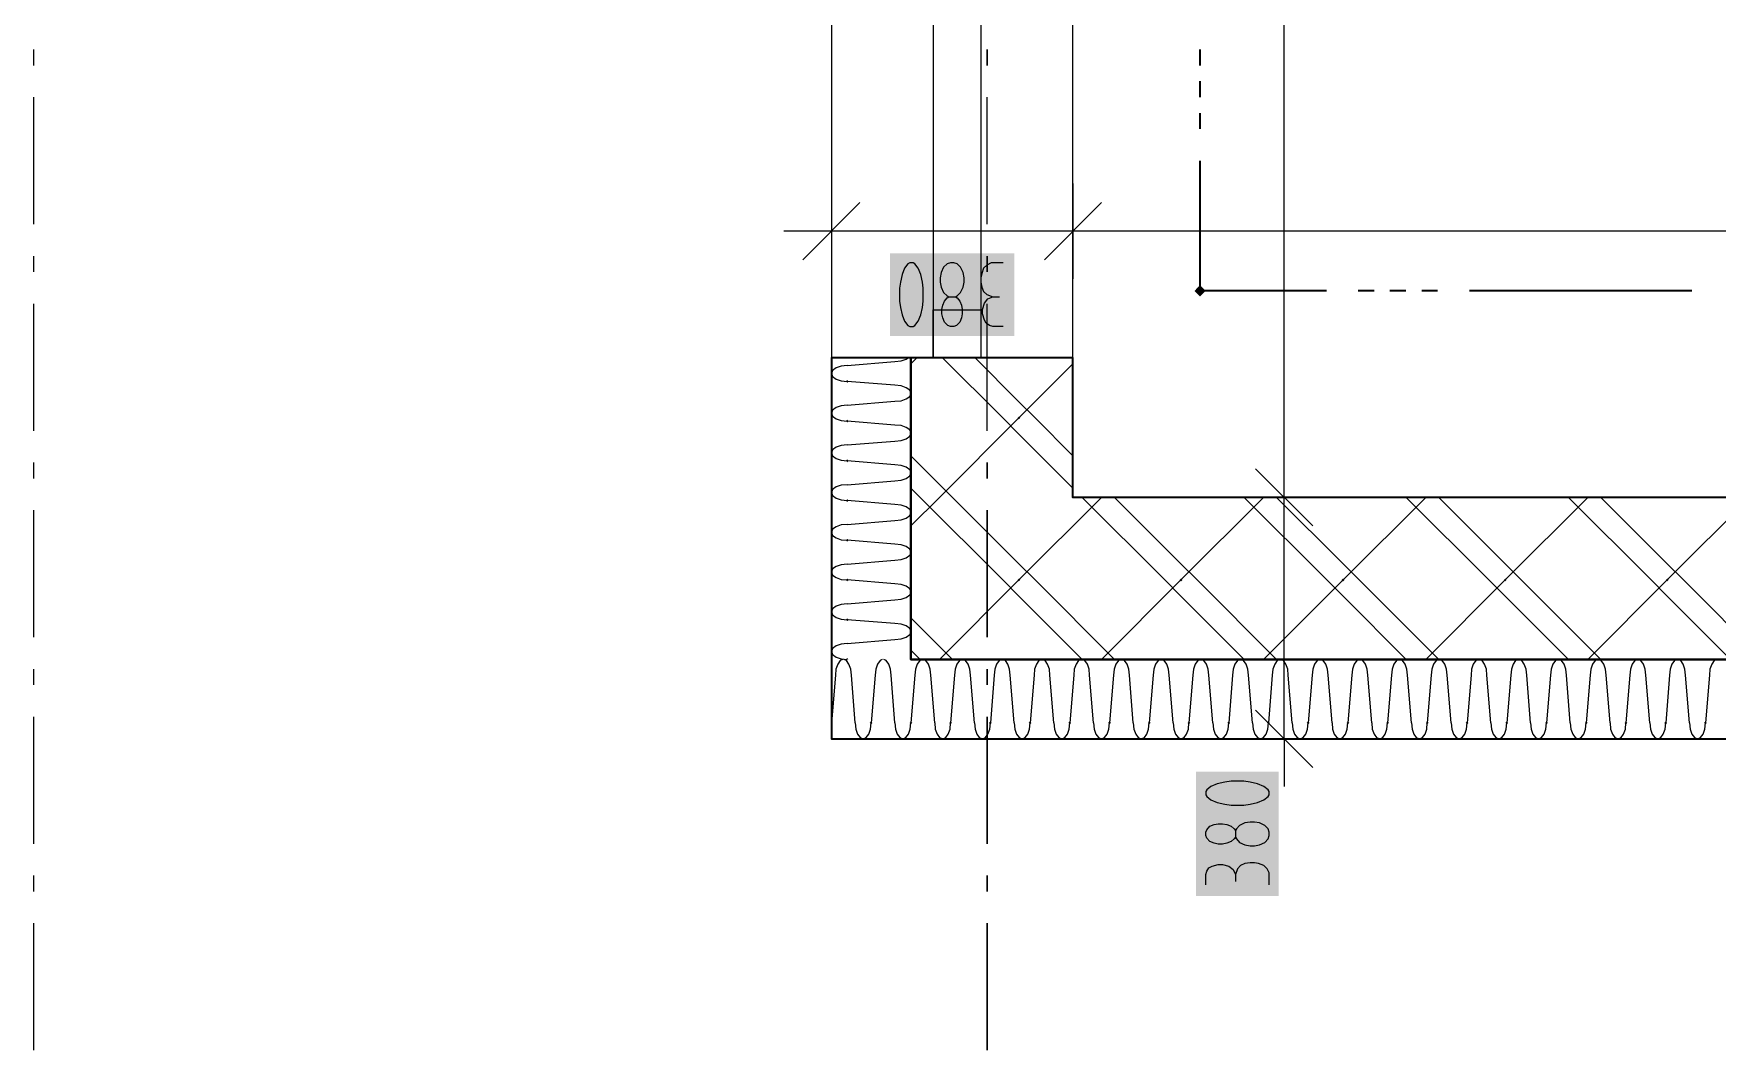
# Model space of a CAD drawing. Header units: millimetres. Extents: x 0 to 594, y 0 to 420.
# Drawn here: x 97.69 to 121.95, y 122.79 to 137.44 of the extents above; entities that cross this region are included whole.
import ezdxf

# ---------------------------------------------------------------- set-up
doc = ezdxf.new("R2010")
doc.units = ezdxf.units.MM
doc.header["$LTSCALE"] = 8
for name, color, linetype in [('PDF_Koty delkove', 7, 'Continuous'), ('PDF_Okna', 7, 'Continuous'), ('PDF_Osy hlavni', 7, 'Continuous'), ('PDF_Pozarni useky', 7, 'Continuous'), ('PDF_Steny sendvic', 7, 'Continuous')]:
    doc.layers.add(name, color=color, linetype=linetype)

msp = doc.modelspace()

# ---------------------------------------------------------------- hatches: boundary and pattern name
at = {"layer": 'PDF_Steny sendvic', "transparency": 33554559}
msp.add_hatch(color=256, dxfattribs=at).paths.add_polyline_path([(109.189, 127.486), (109.188, 127.487), (109.188, 127.526), (109.189, 127.527), (109.21, 127.507)])

# ---------------------------------------------------------------- linework, layer by layer
at = {"layer": 'PDF_Koty delkove', "lineweight": 18}
for points in [[(115.713, 135.687), (115.713, 140.359), (115.713, 148.079), (115.713, 189.557), (115.713, 190.885), (115.713, 201.28), (115.713, 202.288), (115.713, 221.567), (115.713, 222.895), (115.713, 262.69), (115.713, 265.045), (115.713, 266.262), (115.713, 328.13), (115.713, 331.61)], [(115.713, 127.278), (115.713, 130.758), (115.713, 130.83), (115.713, 134.156), (115.713, 135.687)], [(109.188, 135.283), (109.188, 134.596), (109.188, 133.909)], [(112.669, 135.283), (112.669, 134.596), (112.669, 133.909)], [(109.6, 135.008), (108.776, 134.184)], [(113.081, 135.008), (112.257, 134.184)], [(109.188, 134.596), (108.501, 134.596)], [(136.702, 134.596), (126.043, 134.596), (112.669, 134.596), (109.188, 134.596)], [(110.17, 133.771), (110.17, 133.588), (110.182, 133.497), (110.207, 133.39), (110.243, 133.298), (110.292, 133.237), (110.317, 133.222), (110.365, 133.222), (110.39, 133.237), (110.439, 133.298), (110.475, 133.39), (110.5, 133.497), (110.513, 133.588), (110.513, 133.771), (110.5, 133.862), (110.475, 133.97), (110.439, 134.061), (110.39, 134.123), (110.365, 134.138), (110.317, 134.138), (110.292, 134.123), (110.243, 134.061), (110.207, 133.97), (110.182, 133.862), (110.17, 133.771)], [(110.757, 133.924), (110.757, 133.862), (110.77, 133.786), (110.805, 133.71), (110.855, 133.665), (110.879, 133.649), (110.977, 133.649), (111.001, 133.665), (111.051, 133.71), (111.087, 133.786), (111.1, 133.862), (111.1, 133.924), (111.087, 134), (111.051, 134.077), (111.001, 134.123), (110.952, 134.138), (110.904, 134.138), (110.855, 134.123), (110.805, 134.077), (110.77, 134), (110.757, 133.924)], [(111.662, 134.138), (111.491, 134.138), (111.43, 134.107), (111.381, 134.061), (111.357, 133.985), (111.344, 133.924), (111.344, 133.862), (111.357, 133.786), (111.381, 133.726), (111.43, 133.68), (111.515, 133.649)], [(110.977, 133.649), (111.001, 133.633), (111.038, 133.588), (111.062, 133.527), (111.075, 133.466), (111.075, 133.405), (111.062, 133.344), (111.038, 133.283), (110.989, 133.237), (110.952, 133.222), (110.904, 133.222), (110.867, 133.237), (110.818, 133.283), (110.794, 133.344), (110.781, 133.405), (110.781, 133.466), (110.794, 133.527), (110.818, 133.588), (110.855, 133.633), (110.879, 133.649)], [(111.662, 133.222), (111.515, 133.222), (111.466, 133.237), (111.418, 133.268), (111.393, 133.314), (111.368, 133.405), (111.368, 133.466), (111.393, 133.557), (111.442, 133.619), (111.515, 133.649), (111.613, 133.649)], [(116.125, 130.346), (115.3, 131.17)], [(116.4, 130.758), (115.713, 130.758), (115.026, 130.758)], [(116.125, 126.865), (115.3, 127.69)], [(116.4, 127.278), (115.713, 127.278), (115.026, 127.278)], [(115.713, 127.278), (115.713, 126.591)], [(115.009, 125.858), (114.993, 125.834), (114.947, 125.797), (114.887, 125.773), (114.825, 125.76), (114.764, 125.76), (114.704, 125.773), (114.642, 125.797), (114.596, 125.846), (114.582, 125.883), (114.582, 125.931), (114.596, 125.968), (114.642, 126.017), (114.704, 126.041), (114.764, 126.054), (114.825, 126.054), (114.887, 126.041), (114.947, 126.017), (114.993, 125.981), (115.009, 125.956)], [(114.582, 125.173), (114.582, 125.32), (114.596, 125.369), (114.628, 125.418), (114.673, 125.443), (114.764, 125.467), (114.825, 125.467), (114.917, 125.443), (114.978, 125.393), (115.009, 125.32)], [(115.498, 125.173), (115.498, 125.344), (115.466, 125.405), (115.421, 125.454), (115.345, 125.479), (115.283, 125.491), (115.222, 125.491), (115.146, 125.479), (115.085, 125.454), (115.04, 125.405), (115.009, 125.32), (115.009, 125.222)]]:
    msp.add_lwpolyline(points, dxfattribs=at)
for points in [[(115.13, 126.665), (114.947, 126.665), (114.856, 126.653), (114.749, 126.629), (114.658, 126.592), (114.596, 126.543), (114.582, 126.519), (114.582, 126.47), (114.596, 126.445), (114.658, 126.397), (114.749, 126.36), (114.856, 126.335), (114.947, 126.323), (115.13, 126.323), (115.222, 126.335), (115.329, 126.36), (115.421, 126.397), (115.482, 126.445), (115.498, 126.47), (115.498, 126.519), (115.482, 126.543), (115.421, 126.592), (115.329, 126.629), (115.222, 126.653)], [(115.283, 126.078), (115.222, 126.078), (115.146, 126.066), (115.07, 126.03), (115.024, 125.981), (115.009, 125.956), (115.009, 125.858), (115.024, 125.834), (115.07, 125.785), (115.146, 125.748), (115.222, 125.735), (115.283, 125.735), (115.359, 125.748), (115.436, 125.785), (115.482, 125.834), (115.498, 125.883), (115.498, 125.931), (115.482, 125.981), (115.436, 126.03), (115.359, 126.066)]]:
    msp.add_lwpolyline(points, close=True, dxfattribs=at)
at = {"layer": 'PDF_Koty delkove', "color": 7, "lineweight": 18, "true_color": 0xffffff, "transparency": 33554559}
for points in [[(111.824, 134.276), (110.033, 134.276), (111.824, 133.085), (110.033, 133.085)], [(115.635, 125.011), (115.635, 126.802), (114.444, 125.011), (114.444, 126.802)]]:
    msp.add_solid(points, dxfattribs=at)
at = {"layer": 'PDF_Okna', "lineweight": 25}
for points in [[(109.188, 141.932), (109.188, 132.773)], [(110.654, 141.932), (110.654, 132.773)], [(111.341, 141.932), (111.341, 132.773)], [(112.669, 132.773), (112.669, 141.932)]]:
    msp.add_lwpolyline(points, dxfattribs=at)
msp.add_lwpolyline([(110.654, 132.773), (110.654, 133.46), (111.341, 133.46), (111.341, 132.773)], close=True, dxfattribs=at)
at = {"layer": 'PDF_Osy hlavni', "lineweight": 18}
for points in [[(97.694, 136.984), (97.694, 137.213)], [(111.432, 137.213), (111.432, 136.984), (111.432, 137.213)], [(97.694, 134.694), (97.694, 136.526)], [(111.432, 134.694), (111.432, 136.526)], [(111.432, 134.694), (111.432, 136.526)], [(97.694, 134.007), (97.694, 134.236)], [(111.432, 134.236), (111.432, 134.007), (111.432, 134.236)], [(97.694, 131.717), (97.694, 133.549)], [(111.432, 131.717), (111.432, 133.549)], [(111.432, 131.717), (111.432, 133.549)], [(97.694, 131.031), (97.694, 131.259)], [(111.432, 131.259), (111.432, 131.031), (111.432, 131.259)], [(97.694, 128.741), (97.694, 130.573)], [(111.432, 130.573), (111.432, 128.741), (111.432, 130.573)], [(97.694, 128.054), (97.694, 128.283)], [(111.432, 128.054), (111.432, 128.283), (111.432, 128.054)], [(97.694, 125.764), (97.694, 127.596)], [(111.432, 125.764), (111.432, 127.596), (111.432, 125.764)], [(97.694, 125.077), (97.694, 125.306)], [(111.432, 125.306), (111.432, 125.077), (111.432, 125.306)], [(97.694, 122.788), (97.694, 124.619)], [(111.432, 122.788), (111.432, 124.619), (111.432, 122.788)]]:
    msp.add_lwpolyline(points, dxfattribs=at)
at = {"layer": 'PDF_Pozarni useky', "lineweight": 35}
for points in [[(114.5, 136.984), (114.5, 137.213)], [(114.5, 136.526), (114.5, 136.755)], [(114.5, 136.068), (114.5, 136.297)], [(116.321, 133.734), (114.5, 133.734), (114.5, 135.61)], [(117.008, 133.734), (116.779, 133.734)], [(117.466, 133.734), (117.237, 133.734)], [(117.924, 133.734), (117.695, 133.734)], [(121.588, 133.734), (118.382, 133.734)]]:
    msp.add_lwpolyline(points, dxfattribs=at)
at = {"layer": 'PDF_Pozarni useky', "lineweight": 35, "transparency": 33554559}
for points in [[(114.5, 133.654), (114.42, 133.734), (114.581, 133.734), (114.5, 133.815)], [(114.581, 133.734), (114.5, 133.654), (114.5, 133.815), (114.42, 133.734)]]:
    msp.add_solid(points, dxfattribs=at)
at = {"layer": 'PDF_Steny sendvic', "lineweight": 35}
for points in [[(109.188, 132.773), (109.188, 128.422)], [(109.188, 132.773), (110.333, 132.773)], [(138.383, 128.422), (135.92, 128.422), (110.333, 128.422), (110.333, 130.758), (110.333, 132.773), (110.654, 132.773), (111.341, 132.773), (112.669, 132.773)], [(110.333, 132.773), (110.333, 130.758)], [(136.702, 130.758), (112.669, 130.758), (112.669, 132.773)], [(110.333, 130.758), (110.333, 128.422), (135.92, 128.422)], [(109.188, 128.422), (109.188, 127.278), (137.999, 127.278)]]:
    msp.add_lwpolyline(points, dxfattribs=at)
at = {"layer": 'PDF_Steny sendvic', "lineweight": 9}
for points in [[(109.417, 132.658), (110.104, 132.715), (110.192, 132.724), (110.267, 132.749), (110.299, 132.773)], [(110.333, 132.681), (110.425, 132.773)], [(112.669, 130.891), (111.89, 131.669), (111.657, 131.903), (110.787, 132.773)], [(112.669, 131.358), (112.124, 131.903), (111.89, 132.136), (111.254, 132.773)], [(109.417, 132.658), (109.33, 132.65), (109.255, 132.625), (109.206, 132.588), (109.188, 132.544)], [(109.188, 132.544), (109.206, 132.5), (109.255, 132.463), (109.33, 132.438), (109.417, 132.429)], [(110.745, 130.758), (111.89, 131.903), (112.669, 132.681)], [(110.104, 132.373), (109.417, 132.429)], [(109.417, 132.086), (110.104, 132.143), (110.192, 132.151), (110.267, 132.176), (110.317, 132.214), (110.333, 132.246)], [(110.104, 132.373), (110.104, 132.373)], [(110.333, 132.27), (110.317, 132.302), (110.267, 132.339), (110.192, 132.364), (110.104, 132.373)], [(109.417, 132.086), (109.33, 132.077), (109.255, 132.052), (109.206, 132.015), (109.188, 131.971)], [(109.188, 131.971), (109.206, 131.928), (109.255, 131.89), (109.33, 131.866), (109.417, 131.857)], [(110.104, 131.8), (109.417, 131.857)], [(110.104, 131.8), (110.104, 131.8)], [(110.333, 131.697), (110.317, 131.729), (110.267, 131.767), (110.192, 131.792), (110.104, 131.8)], [(109.417, 131.513), (109.33, 131.505), (109.255, 131.48), (109.206, 131.443), (109.188, 131.399)], [(109.417, 131.513), (110.104, 131.57), (110.192, 131.579), (110.267, 131.604), (110.317, 131.641), (110.333, 131.673)], [(109.188, 131.399), (109.206, 131.355), (109.255, 131.318), (109.33, 131.293), (109.417, 131.285)], [(110.104, 131.228), (109.417, 131.285)], [(110.933, 130.758), (110.333, 131.358)], [(109.417, 130.941), (110.104, 130.998), (110.192, 131.006), (110.267, 131.031), (110.317, 131.069), (110.333, 131.101)], [(110.104, 131.228), (110.104, 131.228)], [(110.317, 131.157), (110.267, 131.194), (110.192, 131.219), (110.104, 131.228)], [(110.333, 131.125), (110.317, 131.157)], [(109.417, 130.941), (109.33, 130.932), (109.255, 130.908), (109.206, 130.87), (109.188, 130.827)], [(109.188, 130.827), (109.206, 130.783), (109.255, 130.746), (109.33, 130.721), (109.417, 130.712)], [(110.466, 130.758), (110.333, 130.891)], [(110.104, 130.655), (109.417, 130.712)], [(109.417, 130.369), (110.104, 130.425), (110.192, 130.434), (110.267, 130.459), (110.317, 130.496), (110.333, 130.528)], [(110.104, 130.655), (110.104, 130.655)], [(110.333, 130.552), (110.317, 130.584), (110.267, 130.622), (110.192, 130.647), (110.104, 130.655)], [(110.333, 130.346), (110.745, 130.758)], [(111.657, 129.567), (110.466, 130.758)], [(110.745, 128.422), (111.89, 129.567), (113.081, 130.758)], [(111.89, 129.801), (110.933, 130.758)], [(113.992, 129.567), (112.801, 130.758)], [(113.081, 128.422), (114.226, 129.567), (115.416, 130.758)], [(114.226, 129.801), (113.269, 130.758)], [(116.328, 129.567), (115.137, 130.758)], [(115.416, 128.422), (116.561, 129.567), (117.752, 130.758)], [(116.561, 129.801), (115.604, 130.758)], [(118.663, 129.567), (117.472, 130.758)], [(117.752, 128.422), (118.897, 129.567), (120.087, 130.758)], [(118.897, 129.801), (117.94, 130.758)], [(120.999, 129.567), (119.808, 130.758)], [(120.087, 128.422), (121.232, 129.567), (122.423, 130.758)], [(121.232, 129.801), (120.275, 130.758)], [(109.417, 130.369), (109.33, 130.36), (109.255, 130.335), (109.206, 130.298), (109.188, 130.254)], [(109.188, 130.254), (109.206, 130.21), (109.255, 130.173), (109.33, 130.148), (109.417, 130.14)], [(110.104, 130.083), (109.417, 130.14)], [(110.104, 130.083), (110.104, 130.083)], [(110.333, 129.98), (110.317, 130.012), (110.267, 130.049), (110.192, 130.074), (110.104, 130.083)], [(109.417, 129.796), (109.33, 129.787), (109.255, 129.763), (109.206, 129.726), (109.188, 129.682)], [(109.417, 129.796), (110.104, 129.853)], [(110.104, 129.853), (110.192, 129.862), (110.267, 129.887), (110.317, 129.924)], [(110.317, 129.924), (110.333, 129.956)], [(112.124, 129.567), (111.89, 129.801)], [(114.459, 129.567), (114.226, 129.801)], [(116.795, 129.567), (116.561, 129.801)], [(119.13, 129.567), (118.897, 129.801)], [(121.466, 129.567), (121.232, 129.801)], [(109.188, 129.682), (109.206, 129.638), (109.255, 129.601), (109.33, 129.576), (109.417, 129.567)], [(110.104, 129.511), (109.417, 129.567)], [(111.89, 129.334), (111.657, 129.567)], [(113.269, 128.422), (112.124, 129.567)], [(114.226, 129.334), (113.992, 129.567)], [(115.604, 128.422), (114.459, 129.567)], [(116.561, 129.334), (116.328, 129.567)], [(117.94, 128.422), (116.795, 129.567)], [(118.897, 129.334), (118.663, 129.567)], [(120.275, 128.422), (119.13, 129.567)], [(121.232, 129.334), (120.999, 129.567)], [(122.611, 128.422), (121.466, 129.567)], [(110.104, 129.511), (110.104, 129.511)], [(110.333, 129.408), (110.317, 129.44), (110.267, 129.477), (110.192, 129.502), (110.104, 129.511)], [(110.104, 129.28), (110.192, 129.289), (110.267, 129.314), (110.317, 129.351), (110.333, 129.383)], [(112.801, 128.422), (111.89, 129.334)], [(115.137, 128.422), (114.226, 129.334)], [(117.472, 128.422), (116.561, 129.334)], [(119.808, 128.422), (118.897, 129.334)], [(122.143, 128.422), (121.232, 129.334)], [(109.417, 129.224), (109.33, 129.215), (109.255, 129.19), (109.206, 129.153), (109.188, 129.109)], [(109.188, 129.109), (109.206, 129.065)], [(109.206, 129.065), (109.255, 129.028), (109.33, 129.004), (109.417, 128.995)], [(109.417, 129.224), (110.104, 129.28)], [(110.104, 128.938), (109.417, 128.995)], [(110.104, 128.938), (110.104, 128.938)], [(110.333, 128.835), (110.317, 128.867), (110.267, 128.904), (110.192, 128.929), (110.104, 128.938)], [(110.933, 128.422), (110.333, 129.022)], [(109.417, 128.651), (109.33, 128.643), (109.255, 128.618), (109.206, 128.581), (109.188, 128.537)], [(109.417, 128.651), (110.104, 128.708)], [(110.104, 128.708), (110.192, 128.717), (110.267, 128.742), (110.317, 128.779), (110.333, 128.811)], [(109.188, 128.537), (109.206, 128.493), (109.255, 128.456), (109.33, 128.431), (109.417, 128.422)], [(109.349, 128.422), (109.317, 128.406), (109.279, 128.356), (109.254, 128.281), (109.246, 128.193)], [(109.476, 128.193), (109.467, 128.281), (109.442, 128.356), (109.405, 128.406), (109.373, 128.422)], [(109.921, 128.422), (109.889, 128.406), (109.852, 128.356), (109.827, 128.281), (109.818, 128.193)], [(110.048, 128.193), (110.04, 128.281), (110.015, 128.356), (109.977, 128.406), (109.945, 128.422)], [(110.466, 128.422), (110.333, 128.555)], [(110.494, 128.422), (110.462, 128.406), (110.424, 128.356), (110.399, 128.281), (110.391, 128.193)], [(110.621, 128.193), (110.612, 128.281), (110.587, 128.356), (110.55, 128.406), (110.518, 128.422)], [(111.034, 128.406), (110.997, 128.356), (110.972, 128.281), (110.963, 128.193)], [(111.066, 128.422), (111.034, 128.406)], [(111.193, 128.193), (111.184, 128.281), (111.159, 128.356), (111.122, 128.406), (111.09, 128.422)], [(111.638, 128.422), (111.606, 128.406), (111.569, 128.356), (111.544, 128.281), (111.535, 128.193)], [(111.766, 128.193), (111.757, 128.281), (111.732, 128.356), (111.695, 128.406), (111.662, 128.422)], [(112.211, 128.422), (112.179, 128.406), (112.142, 128.356), (112.117, 128.281), (112.108, 128.193)], [(112.338, 128.193), (112.329, 128.281), (112.304, 128.356), (112.267, 128.406), (112.235, 128.422)], [(112.783, 128.422), (112.751, 128.406), (112.714, 128.356), (112.689, 128.281), (112.68, 128.193)], [(112.91, 128.193), (112.902, 128.281), (112.877, 128.356), (112.839, 128.406), (112.807, 128.422)], [(113.356, 128.422), (113.324, 128.406), (113.286, 128.356), (113.261, 128.281), (113.253, 128.193)], [(113.449, 128.356), (113.412, 128.406), (113.38, 128.422)], [(113.483, 128.193), (113.474, 128.281), (113.449, 128.356)], [(113.928, 128.422), (113.896, 128.406), (113.859, 128.356), (113.834, 128.281), (113.825, 128.193)], [(114.055, 128.193), (114.046, 128.281), (114.022, 128.356), (113.984, 128.406), (113.952, 128.422)], [(114.501, 128.422), (114.469, 128.406), (114.431, 128.356), (114.406, 128.281), (114.398, 128.193)], [(114.628, 128.193), (114.619, 128.281), (114.594, 128.356), (114.557, 128.406), (114.525, 128.422)], [(115.073, 128.422), (115.041, 128.406), (115.004, 128.356), (114.979, 128.281), (114.97, 128.193)], [(115.2, 128.193), (115.191, 128.281), (115.166, 128.356), (115.129, 128.406), (115.097, 128.422)], [(115.645, 128.422), (115.613, 128.406), (115.576, 128.356), (115.551, 128.281), (115.542, 128.193)], [(115.772, 128.193), (115.764, 128.281), (115.739, 128.356), (115.701, 128.406), (115.669, 128.422)], [(116.218, 128.422), (116.186, 128.406), (116.149, 128.356), (116.124, 128.281), (116.115, 128.193)], [(116.345, 128.193), (116.336, 128.281), (116.311, 128.356), (116.274, 128.406), (116.242, 128.422)], [(116.79, 128.422), (116.758, 128.406), (116.721, 128.356), (116.696, 128.281), (116.687, 128.193)], [(116.917, 128.193), (116.909, 128.281), (116.884, 128.356), (116.846, 128.406), (116.814, 128.422)], [(117.363, 128.422), (117.331, 128.406), (117.293, 128.356), (117.268, 128.281), (117.26, 128.193)], [(117.49, 128.193), (117.481, 128.281), (117.456, 128.356), (117.419, 128.406), (117.387, 128.422)], [(117.935, 128.422), (117.903, 128.406), (117.866, 128.356), (117.841, 128.281), (117.832, 128.193)], [(118.062, 128.193), (118.053, 128.281), (118.029, 128.356), (117.991, 128.406), (117.959, 128.422)], [(118.508, 128.422), (118.476, 128.406), (118.438, 128.356), (118.413, 128.281)], [(118.635, 128.193), (118.626, 128.281), (118.601, 128.356), (118.564, 128.406), (118.532, 128.422)], [(119.08, 128.422), (119.048, 128.406), (119.011, 128.356), (118.986, 128.281), (118.977, 128.193)], [(119.207, 128.193), (119.198, 128.281), (119.173, 128.356), (119.136, 128.406), (119.104, 128.422)], [(119.652, 128.422), (119.62, 128.406), (119.583, 128.356), (119.558, 128.281), (119.549, 128.193)], [(119.779, 128.193), (119.771, 128.281), (119.746, 128.356), (119.708, 128.406), (119.676, 128.422)], [(120.225, 128.422), (120.193, 128.406), (120.155, 128.356), (120.131, 128.281), (120.122, 128.193)], [(120.352, 128.193), (120.343, 128.281), (120.318, 128.356), (120.281, 128.406), (120.249, 128.422)], [(120.797, 128.422), (120.765, 128.406), (120.728, 128.356), (120.703, 128.281), (120.694, 128.193)], [(120.924, 128.193), (120.916, 128.281), (120.891, 128.356), (120.853, 128.406), (120.821, 128.422)], [(121.37, 128.422), (121.338, 128.406), (121.3, 128.356), (121.275, 128.281), (121.267, 128.193)], [(121.497, 128.193), (121.488, 128.281), (121.463, 128.356), (121.426, 128.406), (121.394, 128.422)], [(121.942, 128.422), (121.91, 128.406), (121.873, 128.356), (121.848, 128.281), (121.839, 128.193)], [(109.246, 128.193), (109.189, 127.507)], [(109.246, 128.193), (109.246, 128.193)], [(109.533, 127.507), (109.476, 128.193)], [(109.818, 128.193), (109.761, 127.507)], [(109.818, 128.193), (109.818, 128.193)], [(110.105, 127.507), (110.048, 128.193)], [(110.391, 128.193), (110.334, 127.507)], [(110.391, 128.193), (110.391, 128.193)], [(110.677, 127.507), (110.621, 128.193)], [(110.963, 128.193), (110.906, 127.507)], [(110.963, 128.193), (110.963, 128.193)], [(111.25, 127.507), (111.193, 128.193)], [(111.535, 128.193), (111.479, 127.507)], [(111.535, 128.193), (111.535, 128.193)], [(111.822, 127.507), (111.766, 128.193)], [(112.108, 128.193), (112.051, 127.507)], [(112.108, 128.193), (112.108, 128.193)], [(112.395, 127.507), (112.338, 128.193)], [(112.68, 128.193), (112.624, 127.507)], [(112.68, 128.193), (112.68, 128.193)], [(112.967, 127.507), (112.91, 128.193)], [(113.253, 128.193), (113.196, 127.507)], [(113.253, 128.193), (113.253, 128.193)], [(113.539, 127.507), (113.483, 128.193)], [(113.825, 128.193), (113.768, 127.507)], [(113.825, 128.193), (113.825, 128.193)], [(114.112, 127.507), (114.055, 128.193)], [(114.398, 128.193), (114.341, 127.507)], [(114.398, 128.193), (114.398, 128.193)], [(114.684, 127.507), (114.628, 128.193)], [(114.97, 128.193), (114.913, 127.507)], [(114.97, 128.193), (114.97, 128.193)], [(115.257, 127.507), (115.2, 128.193)], [(115.542, 128.193), (115.486, 127.507)], [(115.542, 128.193), (115.542, 128.193)], [(115.829, 127.507), (115.772, 128.193)], [(116.115, 128.193), (116.058, 127.507)], [(116.115, 128.193), (116.115, 128.193)], [(116.402, 127.507), (116.345, 128.193)], [(116.687, 128.193), (116.631, 127.507)], [(116.687, 128.193), (116.687, 128.193)], [(116.974, 127.507), (116.917, 128.193)], [(117.26, 128.193), (117.203, 127.507)], [(117.26, 128.193), (117.26, 128.193)], [(117.546, 127.507), (117.49, 128.193)], [(117.832, 128.193), (117.775, 127.507)], [(117.832, 128.193), (117.832, 128.193)], [(118.119, 127.507), (118.062, 128.193)], [(118.405, 128.193), (118.348, 127.507)], [(118.413, 128.281), (118.405, 128.193)], [(118.405, 128.193), (118.405, 128.193)], [(118.691, 127.507), (118.635, 128.193)], [(118.977, 128.193), (118.92, 127.507)], [(118.977, 128.193), (118.977, 128.193)], [(119.264, 127.507), (119.207, 128.193)], [(119.549, 128.193), (119.493, 127.507)], [(119.549, 128.193), (119.549, 128.193)], [(119.836, 127.507), (119.779, 128.193)], [(120.122, 128.193), (120.065, 127.507)], [(120.122, 128.193), (120.122, 128.193)], [(120.409, 127.507), (120.352, 128.193)], [(120.694, 128.193), (120.638, 127.507)], [(120.694, 128.193), (120.694, 128.193)], [(120.981, 127.507), (120.924, 128.193)], [(121.267, 128.193), (121.21, 127.507)], [(121.267, 128.193), (121.267, 128.193)], [(121.553, 127.507), (121.497, 128.193)], [(121.839, 128.193), (121.782, 127.507)], [(121.839, 128.193), (121.839, 128.193)], [(109.188, 127.499), (109.189, 127.507)], [(109.533, 127.507), (109.541, 127.419), (109.566, 127.345), (109.603, 127.295), (109.647, 127.278)], [(109.647, 127.278), (109.691, 127.295), (109.728, 127.345), (109.753, 127.419), (109.761, 127.507)], [(110.105, 127.507), (110.114, 127.419), (110.138, 127.345), (110.176, 127.295), (110.219, 127.278), (110.263, 127.295), (110.3, 127.345), (110.325, 127.419), (110.334, 127.507)], [(110.677, 127.507), (110.686, 127.419), (110.711, 127.345), (110.748, 127.295), (110.792, 127.278)], [(110.792, 127.278), (110.792, 127.278), (110.836, 127.295), (110.873, 127.345), (110.898, 127.419), (110.906, 127.507)], [(111.25, 127.507), (111.258, 127.419), (111.283, 127.345), (111.32, 127.295), (111.364, 127.278)], [(111.364, 127.278), (111.408, 127.295), (111.445, 127.345), (111.47, 127.419), (111.479, 127.507)], [(111.822, 127.507), (111.831, 127.419), (111.856, 127.345), (111.893, 127.295), (111.937, 127.278)], [(111.937, 127.278), (111.981, 127.295), (112.018, 127.345), (112.042, 127.419), (112.051, 127.507)], [(112.395, 127.507), (112.403, 127.419), (112.428, 127.345), (112.465, 127.295), (112.509, 127.278)], [(112.509, 127.278), (112.553, 127.295), (112.59, 127.345), (112.615, 127.419), (112.624, 127.507)], [(112.967, 127.507), (112.976, 127.419), (113.001, 127.345), (113.038, 127.295), (113.082, 127.278)], [(113.082, 127.278), (113.125, 127.295), (113.163, 127.345), (113.187, 127.419), (113.196, 127.507)], [(113.539, 127.507), (113.548, 127.419), (113.573, 127.345), (113.61, 127.295), (113.654, 127.278)], [(113.654, 127.278), (113.698, 127.295), (113.735, 127.345), (113.76, 127.419), (113.768, 127.507)], [(114.112, 127.507), (114.121, 127.419), (114.145, 127.345), (114.183, 127.295), (114.226, 127.278)], [(114.226, 127.278), (114.27, 127.295), (114.307, 127.345), (114.332, 127.419), (114.341, 127.507)], [(114.684, 127.507), (114.693, 127.419), (114.718, 127.345), (114.755, 127.295), (114.799, 127.278)], [(114.799, 127.278), (114.843, 127.295), (114.88, 127.345), (114.905, 127.419), (114.913, 127.507)], [(115.257, 127.507), (115.265, 127.419), (115.29, 127.345), (115.327, 127.295), (115.371, 127.278)], [(115.371, 127.278), (115.415, 127.295), (115.452, 127.345), (115.477, 127.419), (115.486, 127.507)], [(115.829, 127.507), (115.838, 127.419), (115.863, 127.345), (115.9, 127.295), (115.944, 127.278)], [(115.944, 127.278), (115.987, 127.295), (116.025, 127.345), (116.049, 127.419), (116.058, 127.507)], [(116.402, 127.507), (116.41, 127.419), (116.435, 127.345), (116.472, 127.295), (116.516, 127.278)], [(116.516, 127.278), (116.56, 127.295), (116.597, 127.345), (116.622, 127.419), (116.631, 127.507)], [(116.974, 127.507), (116.983, 127.419), (117.008, 127.345), (117.045, 127.295), (117.089, 127.278), (117.132, 127.295), (117.169, 127.345), (117.194, 127.419), (117.203, 127.507)], [(117.546, 127.507), (117.555, 127.419), (117.58, 127.345), (117.617, 127.295), (117.661, 127.278)], [(117.661, 127.278), (117.705, 127.295), (117.742, 127.345), (117.767, 127.419), (117.775, 127.507)], [(118.119, 127.507), (118.128, 127.419), (118.152, 127.345), (118.19, 127.295), (118.233, 127.278)], [(118.233, 127.278), (118.233, 127.278), (118.277, 127.295), (118.314, 127.345), (118.339, 127.419), (118.348, 127.507)], [(118.691, 127.507), (118.7, 127.419), (118.725, 127.345), (118.762, 127.295), (118.806, 127.278)], [(118.806, 127.278), (118.85, 127.295), (118.887, 127.345), (118.912, 127.419), (118.92, 127.507)], [(119.264, 127.507), (119.272, 127.419), (119.297, 127.345), (119.334, 127.295), (119.378, 127.278)], [(119.378, 127.278), (119.422, 127.295), (119.459, 127.345), (119.484, 127.419), (119.493, 127.507)], [(119.836, 127.507), (119.845, 127.419), (119.87, 127.345), (119.907, 127.295), (119.951, 127.278)], [(119.951, 127.278), (119.994, 127.295), (120.032, 127.345), (120.056, 127.419), (120.065, 127.507)], [(120.409, 127.507), (120.417, 127.419), (120.442, 127.345), (120.479, 127.295), (120.523, 127.278)], [(120.523, 127.278), (120.567, 127.295), (120.604, 127.345), (120.629, 127.419), (120.638, 127.507)], [(120.981, 127.507), (120.99, 127.419), (121.015, 127.345), (121.052, 127.295), (121.095, 127.278)], [(121.095, 127.278), (121.139, 127.295), (121.176, 127.345), (121.201, 127.419), (121.21, 127.507)], [(121.553, 127.507), (121.562, 127.419), (121.587, 127.345), (121.624, 127.295), (121.668, 127.278)], [(121.668, 127.278), (121.712, 127.295), (121.749, 127.345), (121.774, 127.419), (121.782, 127.507)], [(112.509, 127.278), (112.509, 127.278)], [(118.233, 127.278), (118.233, 127.278)]]:
    msp.add_lwpolyline(points, dxfattribs=at)
at = {"layer": 'PDF_Steny sendvic', "lineweight": 9, "transparency": 33554559}
for points in [[(109.417, 132.409), (109.397, 132.429), (109.438, 132.429), (109.417, 132.45)], [(109.417, 131.836), (109.397, 131.857), (109.438, 131.857), (109.417, 131.878)], [(111.89, 131.882), (111.87, 131.903), (111.911, 131.903), (111.89, 131.923)], [(109.417, 131.264), (109.397, 131.285), (109.438, 131.285), (109.417, 131.305)], [(109.417, 130.691), (109.397, 130.712), (109.438, 130.712), (109.417, 130.733)], [(109.417, 130.119), (109.397, 130.14), (109.438, 130.14), (109.417, 130.16)], [(109.417, 129.547), (109.397, 129.567), (109.438, 129.567), (109.417, 129.588)], [(111.89, 129.547), (111.87, 129.567), (111.911, 129.567), (111.89, 129.588)], [(114.226, 129.547), (114.205, 129.567), (114.246, 129.567), (114.226, 129.588)], [(116.561, 129.547), (116.541, 129.567), (116.582, 129.567), (116.561, 129.588)], [(118.897, 129.547), (118.876, 129.567), (118.917, 129.567), (118.897, 129.588)], [(121.232, 129.547), (121.212, 129.567), (121.253, 129.567), (121.232, 129.588)], [(109.417, 128.974), (109.397, 128.995), (109.438, 128.995), (109.417, 129.015)], [(109.397, 128.422), (109.417, 128.443), (109.438, 128.422)], [(109.761, 127.486), (109.741, 127.507), (109.782, 127.507), (109.761, 127.527)], [(110.334, 127.486), (110.313, 127.507), (110.355, 127.507), (110.334, 127.527)], [(110.906, 127.486), (110.886, 127.507), (110.927, 127.507), (110.906, 127.527)], [(111.479, 127.486), (111.458, 127.507), (111.499, 127.507), (111.479, 127.527)], [(112.051, 127.486), (112.031, 127.507), (112.072, 127.507), (112.051, 127.527)], [(112.624, 127.486), (112.603, 127.507), (112.644, 127.507), (112.624, 127.527)], [(113.196, 127.486), (113.175, 127.507), (113.217, 127.507), (113.196, 127.527)], [(113.768, 127.486), (113.748, 127.507), (113.789, 127.507), (113.768, 127.527)], [(114.341, 127.486), (114.32, 127.507), (114.361, 127.507), (114.341, 127.527)], [(114.913, 127.486), (114.893, 127.507), (114.934, 127.507), (114.913, 127.527)], [(115.486, 127.486), (115.465, 127.507), (115.506, 127.507), (115.486, 127.527)], [(116.058, 127.486), (116.038, 127.507), (116.079, 127.507), (116.058, 127.527)], [(116.631, 127.486), (116.61, 127.507), (116.651, 127.507), (116.631, 127.527)], [(117.203, 127.486), (117.182, 127.507), (117.224, 127.507), (117.203, 127.527)], [(117.775, 127.486), (117.755, 127.507), (117.796, 127.507), (117.775, 127.527)], [(118.348, 127.486), (118.327, 127.507), (118.368, 127.507), (118.348, 127.527)], [(118.92, 127.486), (118.9, 127.507), (118.941, 127.507), (118.92, 127.527)], [(119.493, 127.486), (119.472, 127.507), (119.513, 127.507), (119.493, 127.527)], [(120.065, 127.486), (120.045, 127.507), (120.086, 127.507), (120.065, 127.527)], [(120.638, 127.486), (120.617, 127.507), (120.658, 127.507), (120.638, 127.527)], [(121.21, 127.486), (121.189, 127.507), (121.231, 127.507), (121.21, 127.527)], [(121.782, 127.486), (121.762, 127.507), (121.803, 127.507), (121.782, 127.527)]]:
    msp.add_solid(points, dxfattribs=at)

doc.saveas('drawing.dxf')
